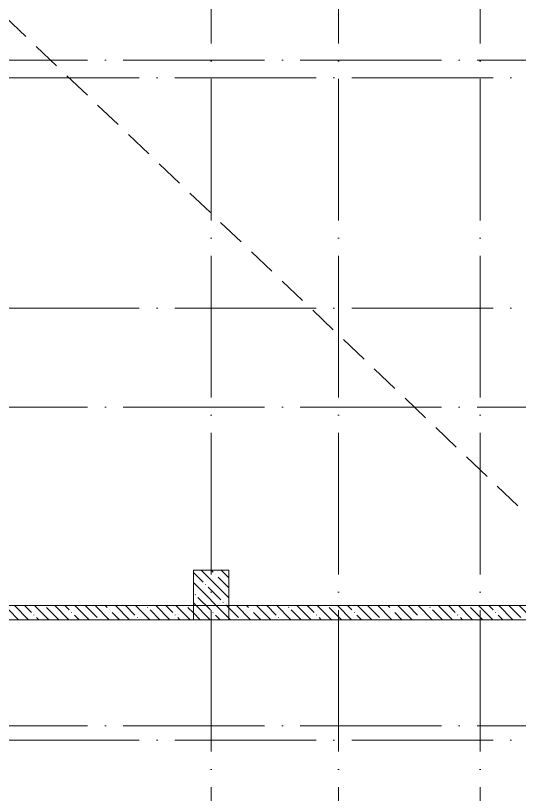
# Model space of a CAD drawing. Header units: millimetres. Extents: x -592259 to 288321, y -552984 to 293768.
# Drawn here: x 155991 to 163109, y -232898 to -221900 of the extents above; entities that cross this region are included whole.
import ezdxf

# ---------------------------------------------------------------- set-up
doc = ezdxf.new("R2010")
doc.units = ezdxf.units.MM
doc.linetypes.add('ADSK_Линия сетки', pattern=[2500, 2000, -250, 0, -250])
doc.linetypes.add('Штриховая', pattern=[600, 400, -200])
for name, color, linetype, lineweight in [('A-DETL-____-OTLN', 250, 'Continuous', 5), ('A-WALL-____-MCUT', 250, 'Continuous', 13), ('A-WALL-____-PATT', 250, 'Continuous', 13), ('S-COLS-____-MCUT', 250, 'Continuous', 25), ('S-COLS-____-OTLN', 250, 'Continuous', 9), ('S-GRID-____-OTLN', 250, 'Continuous', 9)]:
    doc.layers.add(name, color=color, linetype=linetype, lineweight=lineweight)
pattern_1 = [(135, (28052.9, -258555.93), (-142.5612, -142.5612), []), (135, (28195.47, -258555.93), (-142.5612, -142.5612), [252.016, -50.403, 3.353, -47.05])]

msp = doc.modelspace()

# ---------------------------------------------------------------- hatches: boundary and pattern name
at = {"layer": 'A-WALL-____-PATT', "lineweight": 15}
h = msp.add_hatch(dxfattribs=at)
h.set_pattern_fill('FP_19', color=256, style=0, pattern_type=2)
h.set_pattern_definition(pattern_1)
h.paths.add_polyline_path([(164347.9057, -230430.9282), (164347.9057, -230230.9282), (159002.8838, -230230.9282), (159002.8838, -230430.9282), (164052.4823, -230430.9282)])
h.paths.add_polyline_path([(155852.9057, -230430.9282), (158502.8838, -230430.9282), (158502.8838, -230230.9282), (153012.9057, -230230.9282), (153012.9057, -230430.9282), (155452.9057, -230430.9282)])
at = {"layer": 'S-COLS-____-OTLN', "lineweight": 5}
h = msp.add_hatch(dxfattribs=at)
h.set_pattern_fill('FP_19', color=256, style=0, pattern_type=2)
h.set_pattern_definition(pattern_1)
h.paths.add_polyline_path([(158817.8856, -230430.9286), (159002.8838, -230430.9282), (159002.8838, -229730.9286), (158502.8838, -229730.9286), (158502.8848, -230430.9282)])

# ---------------------------------------------------------------- linework, layer by layer
at = {"layer": 'A-DETL-____-OTLN', "linetype": 'Штриховая'}
msp.add_line((147162.9057, -213640.9292), (164352.8838, -230030.9286), dxfattribs=at)
at = {"layer": 'A-WALL-____-MCUT', "color": 250, "lineweight": 15}
for p, q in [((158502.8838, -230230.9282), (153012.9057, -230230.9282)), ((167552.9057, -230230.9282), (159002.8838, -230230.9282)), ((153012.9057, -230430.9282), (158502.8838, -230430.9282)), ((159002.8838, -230430.9282), (168302.9057, -230430.9282))]:
    msp.add_line(p, q, dxfattribs=at)
at = {"layer": 'A-WALL-____-MCUT', "lineweight": 15}
for p, q in [((158502.8838, -230430.9282), (158502.8838, -230230.9282)), ((159002.8838, -230230.9282), (159002.8838, -230430.9282))]:
    msp.add_line(p, q, dxfattribs=at)
at = {"layer": 'S-COLS-____-MCUT', "lineweight": 5}
for p, q in [((159002.8838, -229730.9286), (158502.8838, -229730.9286)), ((158502.8838, -229730.9286), (158502.8838, -230230.9282)), ((159002.8838, -230230.9282), (159002.8838, -229730.9286)), ((158502.8838, -230430.9286), (159002.8838, -230430.9286))]:
    msp.add_line(p, q, dxfattribs=at)
at = {"layer": 'S-COLS-____-OTLN', "lineweight": 5}
for p, q in [((158502.8838, -230230.9282), (158502.8838, -230430.9286)), ((159002.8838, -230430.9286), (159002.8838, -230230.9282))]:
    msp.add_line(p, q, dxfattribs=at)
at = {"layer": 'S-GRID-____-OTLN', "linetype": 'ADSK_Линия сетки'}
for p, q in [((158752.9057, -262294.7685), (158752.9057, -197353.9241)), ((160552.9057, -262294.7685), (160552.9057, -197353.9241)), ((162552.9057, -262294.7691), (162552.9057, -197353.9241)), ((184510.8783, -222530.9286), (127372.9057, -222530.9286)), ((93236.8325, -222780.9286), (181888.5828, -222780.9286)), ((93236.8325, -226030.9286), (181748.3453, -226030.9286)), ((184510.8783, -227430.9286), (127372.9057, -227430.9286)), ((93236.8325, -230230.9286), (181748.3453, -230230.9286)), ((184510.8783, -231930.9286), (127372.9057, -231930.9286)), ((93236.8325, -232130.9286), (181888.5828, -232130.9286))]:
    msp.add_line(p, q, dxfattribs=at)

doc.saveas('drawing.dxf')
